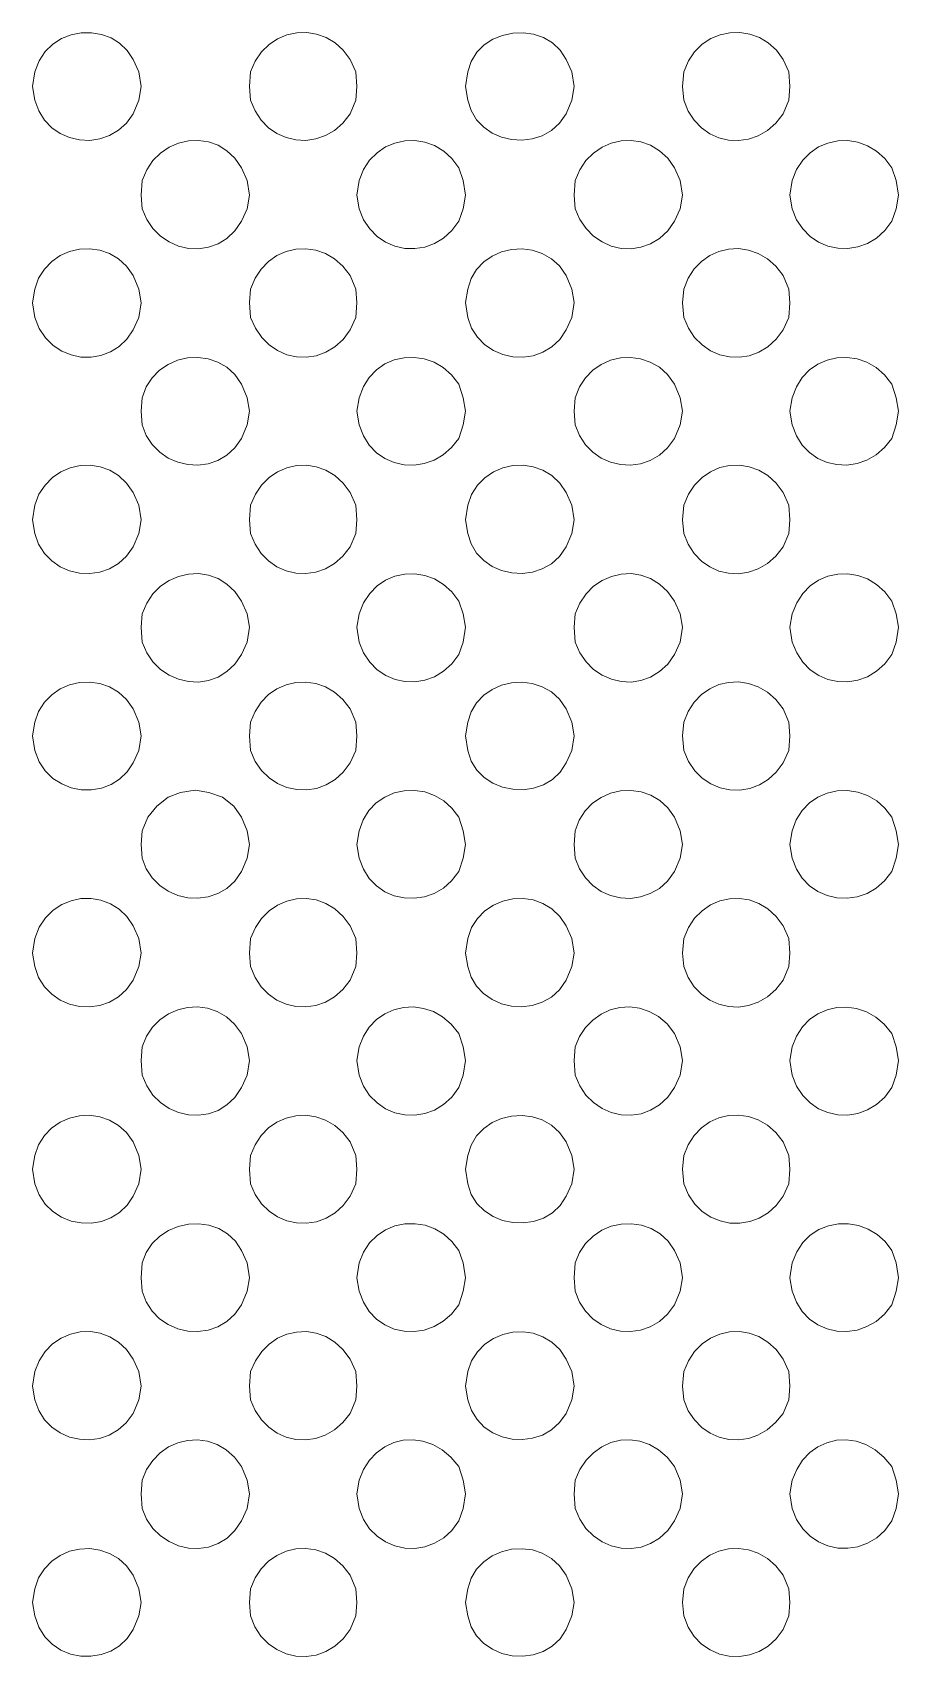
# Model space of a CAD drawing. Extents: x 0 to 242, y -13 to 199.
# Drawn here: x 143.84 to 164.03, y 101.53 to 139.38 of the extents above; entities that cross this region are included whole.
import ezdxf

# ---------------------------------------------------------------- set-up
doc = ezdxf.new("R2010")
doc.units = 0
doc.layers.add('GEOMETRY', color=7, linetype='Continuous')

msp = doc.modelspace()

# ---------------------------------------------------------------- linework, layer by layer
at = {"layer": 'GEOMETRY', "lineweight": 13}
for points in [[(146.373, 138.118), (146.32, 138.46), (146.187, 138.75), (146.048, 138.96), (145.874, 139.128), (145.673, 139.253), (145.451, 139.335), (145.218, 139.375), (144.98, 139.373), (144.746, 139.327), (144.522, 139.239), (144.318, 139.109), (144.14, 138.935), (143.996, 138.719), (143.894, 138.46), (143.842, 138.118), (143.894, 137.803), (143.987, 137.55), (144.122, 137.335), (144.292, 137.16), (144.49, 137.024), (144.708, 136.929), (144.939, 136.876), (145.176, 136.865), (145.411, 136.898), (145.637, 136.976), (145.846, 137.1), (146.032, 137.27), (146.187, 137.487), (146.32, 137.803), (146.373, 138.118)], [(151.408, 138.118), (151.382, 138.461), (151.25, 138.752), (151.088, 138.969), (150.899, 139.139), (150.69, 139.264), (150.467, 139.344), (150.235, 139.38), (150.002, 139.372), (149.774, 139.322), (149.558, 139.231), (149.358, 139.098), (149.183, 138.925), (149.038, 138.713), (148.929, 138.461), (148.904, 138.118), (148.929, 137.803), (149.033, 137.551), (149.174, 137.336), (149.345, 137.16), (149.541, 137.024), (149.756, 136.929), (149.983, 136.875), (150.215, 136.865), (150.447, 136.898), (150.673, 136.976), (150.887, 137.099), (151.081, 137.27), (151.25, 137.487), (151.382, 137.803), (151.408, 138.118)], [(156.469, 138.118), (156.416, 138.461), (156.284, 138.752), (156.143, 138.97), (155.964, 139.139), (155.756, 139.263), (155.527, 139.341), (155.286, 139.374), (155.042, 139.365), (154.803, 139.313), (154.578, 139.221), (154.376, 139.088), (154.205, 138.917), (154.073, 138.707), (153.99, 138.461), (153.939, 138.118), (153.99, 137.803), (154.07, 137.558), (154.197, 137.347), (154.363, 137.172), (154.56, 137.036), (154.78, 136.938), (155.014, 136.882), (155.256, 136.868), (155.496, 136.898), (155.727, 136.973), (155.941, 137.096), (156.129, 137.266), (156.284, 137.487), (156.416, 137.803), (156.469, 138.118)], [(161.504, 138.118), (161.479, 138.461), (161.346, 138.752), (161.186, 138.966), (160.998, 139.135), (160.79, 139.26), (160.567, 139.341), (160.336, 139.379), (160.103, 139.375), (159.875, 139.327), (159.658, 139.237), (159.458, 139.105), (159.281, 138.932), (159.135, 138.717), (159.025, 138.461), (158.999, 138.118), (159.025, 137.803), (159.129, 137.549), (159.27, 137.334), (159.44, 137.157), (159.635, 137.021), (159.848, 136.925), (160.073, 136.872), (160.305, 136.862), (160.536, 136.895), (160.762, 136.974), (160.976, 137.098), (161.173, 137.269), (161.346, 137.487), (161.479, 137.803), (161.504, 138.118)], [(148.903, 135.588), (148.85, 135.931), (148.718, 136.222), (148.562, 136.447), (148.377, 136.623), (148.168, 136.75), (147.944, 136.83), (147.711, 136.864), (147.476, 136.854), (147.245, 136.8), (147.026, 136.705), (146.825, 136.569), (146.649, 136.394), (146.505, 136.181), (146.399, 135.931), (146.373, 135.588), (146.399, 135.272), (146.505, 135.022), (146.65, 134.809), (146.826, 134.634), (147.027, 134.498), (147.246, 134.403), (147.477, 134.349), (147.712, 134.339), (147.944, 134.373), (148.168, 134.454), (148.376, 134.581), (148.562, 134.757), (148.718, 134.982), (148.85, 135.272), (148.903, 135.588)], [(153.939, 135.588), (153.885, 135.931), (153.781, 136.222), (153.62, 136.442), (153.43, 136.615), (153.219, 136.742), (152.992, 136.824), (152.758, 136.861), (152.523, 136.854), (152.293, 136.803), (152.075, 136.711), (151.876, 136.576), (151.702, 136.401), (151.562, 136.186), (151.46, 135.931), (151.408, 135.588), (151.46, 135.272), (151.563, 135.017), (151.704, 134.801), (151.878, 134.626), (152.076, 134.491), (152.294, 134.399), (152.523, 134.349), (152.758, 134.342), (152.992, 134.379), (153.217, 134.461), (153.429, 134.588), (153.619, 134.762), (153.781, 134.982), (153.885, 135.272), (153.939, 135.588)], [(158.999, 135.588), (158.947, 135.931), (158.815, 136.222), (158.652, 136.447), (158.463, 136.623), (158.253, 136.75), (158.03, 136.83), (157.798, 136.864), (157.565, 136.854), (157.338, 136.801), (157.121, 136.705), (156.922, 136.57), (156.747, 136.394), (156.603, 136.181), (156.495, 135.931), (156.47, 135.588), (156.495, 135.272), (156.603, 135.022), (156.748, 134.809), (156.923, 134.634), (157.122, 134.498), (157.338, 134.403), (157.566, 134.349), (157.798, 134.339), (158.03, 134.374), (158.253, 134.454), (158.463, 134.581), (158.652, 134.757), (158.815, 134.982), (158.947, 135.272), (158.999, 135.588)], [(164.035, 135.588), (163.981, 135.931), (163.877, 136.222), (163.715, 136.441), (163.524, 136.614), (163.313, 136.741), (163.087, 136.822), (162.853, 136.86), (162.618, 136.853), (162.389, 136.804), (162.171, 136.711), (161.973, 136.577), (161.8, 136.402), (161.659, 136.187), (161.557, 135.931), (161.504, 135.588), (161.557, 135.272), (161.659, 135.017), (161.8, 134.801), (161.973, 134.626), (162.172, 134.492), (162.389, 134.4), (162.619, 134.35), (162.853, 134.344), (163.087, 134.381), (163.313, 134.463), (163.524, 134.59), (163.714, 134.763), (163.877, 134.982), (163.981, 135.272), (164.035, 135.588)], [(146.373, 133.083), (146.32, 133.399), (146.187, 133.716), (146.032, 133.934), (145.846, 134.104), (145.636, 134.228), (145.41, 134.305), (145.175, 134.339), (144.938, 134.328), (144.707, 134.275), (144.489, 134.179), (144.291, 134.043), (144.121, 133.867), (143.986, 133.652), (143.894, 133.399), (143.842, 133.083), (143.894, 132.74), (144, 132.481), (144.145, 132.263), (144.321, 132.088), (144.523, 131.954), (144.743, 131.864), (144.973, 131.816), (145.208, 131.812), (145.438, 131.851), (145.659, 131.934), (145.862, 132.062), (146.04, 132.234), (146.187, 132.451), (146.32, 132.74), (146.373, 133.083)], [(151.408, 133.084), (151.382, 133.4), (151.25, 133.717), (151.081, 133.935), (150.887, 134.104), (150.674, 134.228), (150.448, 134.305), (150.215, 134.338), (149.983, 134.328), (149.756, 134.274), (149.541, 134.179), (149.345, 134.043), (149.173, 133.867), (149.033, 133.653), (148.929, 133.4), (148.904, 133.084), (148.929, 132.74), (149.04, 132.489), (149.186, 132.275), (149.36, 132.1), (149.558, 131.965), (149.772, 131.871), (149.998, 131.819), (150.229, 131.81), (150.458, 131.846), (150.681, 131.926), (150.892, 132.053), (151.083, 132.228), (151.25, 132.451), (151.382, 132.74), (151.408, 133.084)], [(156.469, 133.084), (156.416, 133.4), (156.284, 133.717), (156.129, 133.938), (155.941, 134.108), (155.727, 134.231), (155.496, 134.306), (155.256, 134.336), (155.014, 134.322), (154.779, 134.265), (154.559, 134.168), (154.362, 134.031), (154.197, 133.857), (154.07, 133.646), (153.99, 133.4), (153.939, 133.084), (153.99, 132.74), (154.082, 132.49), (154.217, 132.278), (154.388, 132.104), (154.588, 131.969), (154.809, 131.875), (155.043, 131.822), (155.282, 131.813), (155.518, 131.848), (155.745, 131.928), (155.953, 132.054), (156.135, 132.228), (156.284, 132.451), (156.416, 132.74), (156.469, 133.084)], [(161.504, 133.083), (161.479, 133.4), (161.346, 133.717), (161.173, 133.935), (160.977, 134.106), (160.763, 134.23), (160.537, 134.308), (160.305, 134.342), (160.073, 134.331), (159.848, 134.278), (159.634, 134.183), (159.439, 134.046), (159.269, 133.87), (159.129, 133.654), (159.025, 133.4), (158.999, 133.083), (159.025, 132.74), (159.134, 132.487), (159.279, 132.273), (159.453, 132.097), (159.651, 131.962), (159.866, 131.869), (160.093, 131.818), (160.324, 131.81), (160.555, 131.846), (160.778, 131.927), (160.989, 132.054), (161.18, 132.229), (161.346, 132.451), (161.479, 132.74), (161.504, 133.083)], [(148.903, 130.553), (148.85, 130.869), (148.718, 131.187), (148.561, 131.406), (148.374, 131.577), (148.162, 131.7), (147.935, 131.777), (147.698, 131.808), (147.46, 131.796), (147.227, 131.741), (147.007, 131.645), (146.807, 131.508), (146.634, 131.332), (146.496, 131.119), (146.399, 130.869), (146.373, 130.553), (146.399, 130.237), (146.496, 129.987), (146.635, 129.774), (146.808, 129.599), (147.008, 129.462), (147.228, 129.366), (147.461, 129.311), (147.699, 129.299), (147.935, 129.33), (148.162, 129.407), (148.373, 129.531), (148.561, 129.701), (148.718, 129.921), (148.85, 130.237), (148.903, 130.553)], [(153.939, 130.553), (153.885, 130.869), (153.781, 131.187), (153.615, 131.402), (153.421, 131.571), (153.207, 131.694), (152.978, 131.773), (152.743, 131.808), (152.507, 131.8), (152.277, 131.748), (152.06, 131.655), (151.864, 131.519), (151.693, 131.343), (151.557, 131.126), (151.46, 130.869), (151.408, 130.553), (151.46, 130.237), (151.557, 129.98), (151.694, 129.763), (151.864, 129.587), (152.06, 129.452), (152.277, 129.358), (152.506, 129.307), (152.742, 129.298), (152.977, 129.334), (153.206, 129.413), (153.42, 129.537), (153.614, 129.706), (153.781, 129.921), (153.885, 130.237), (153.939, 130.553)], [(158.999, 130.553), (158.947, 130.869), (158.815, 131.187), (158.651, 131.406), (158.459, 131.577), (158.247, 131.7), (158.02, 131.777), (157.785, 131.809), (157.55, 131.797), (157.321, 131.742), (157.104, 131.646), (156.906, 131.509), (156.734, 131.334), (156.595, 131.12), (156.495, 130.869), (156.47, 130.553), (156.495, 130.237), (156.596, 129.987), (156.735, 129.773), (156.907, 129.597), (157.105, 129.461), (157.321, 129.364), (157.55, 129.31), (157.785, 129.298), (158.019, 129.33), (158.245, 129.407), (158.458, 129.531), (158.65, 129.701), (158.815, 129.921), (158.947, 130.237), (158.999, 130.553)], [(164.035, 130.553), (163.981, 130.869), (163.877, 131.187), (163.708, 131.402), (163.512, 131.571), (163.297, 131.694), (163.068, 131.773), (162.832, 131.807), (162.596, 131.798), (162.367, 131.746), (162.152, 131.652), (161.956, 131.517), (161.787, 131.341), (161.652, 131.125), (161.557, 130.869), (161.504, 130.553), (161.557, 130.237), (161.653, 129.981), (161.788, 129.765), (161.957, 129.59), (162.153, 129.454), (162.369, 129.361), (162.598, 129.309), (162.833, 129.3), (163.069, 129.335), (163.297, 129.414), (163.513, 129.537), (163.708, 129.706), (163.877, 129.921), (163.981, 130.237), (164.035, 130.553)], [(146.373, 128.023), (146.32, 128.365), (146.187, 128.656), (146.033, 128.879), (145.85, 129.053), (145.643, 129.18), (145.42, 129.261), (145.188, 129.296), (144.953, 129.288), (144.724, 129.236), (144.506, 129.141), (144.307, 129.006), (144.134, 128.831), (143.994, 128.617), (143.894, 128.365), (143.842, 128.023), (143.894, 127.706), (143.986, 127.453), (144.121, 127.239), (144.291, 127.063), (144.489, 126.928), (144.707, 126.833), (144.939, 126.78), (145.176, 126.769), (145.411, 126.803), (145.637, 126.88), (145.847, 127.003), (146.033, 127.173), (146.187, 127.39), (146.32, 127.706), (146.373, 128.023)], [(151.408, 128.023), (151.382, 128.366), (151.25, 128.656), (151.083, 128.879), (150.891, 129.054), (150.681, 129.181), (150.458, 129.261), (150.228, 129.297), (149.997, 129.288), (149.772, 129.236), (149.557, 129.141), (149.36, 129.006), (149.185, 128.831), (149.04, 128.617), (148.929, 128.366), (148.904, 128.023), (148.929, 127.706), (149.032, 127.453), (149.173, 127.239), (149.344, 127.063), (149.54, 126.927), (149.755, 126.832), (149.982, 126.779), (150.215, 126.769), (150.448, 126.802), (150.674, 126.88), (150.887, 127.003), (151.081, 127.173), (151.25, 127.39), (151.382, 127.706), (151.408, 128.023)], [(156.469, 128.023), (156.416, 128.366), (156.284, 128.656), (156.135, 128.879), (155.952, 129.053), (155.744, 129.179), (155.518, 129.259), (155.281, 129.294), (155.043, 129.285), (154.809, 129.232), (154.588, 129.138), (154.388, 129.003), (154.217, 128.829), (154.082, 128.616), (153.99, 128.366), (153.939, 128.023), (153.99, 127.706), (154.07, 127.46), (154.196, 127.249), (154.362, 127.075), (154.559, 126.938), (154.78, 126.841), (155.015, 126.785), (155.257, 126.772), (155.497, 126.802), (155.729, 126.877), (155.942, 126.999), (156.13, 127.17), (156.284, 127.39), (156.416, 127.706), (156.469, 128.023)], [(161.504, 128.023), (161.479, 128.366), (161.346, 128.656), (161.18, 128.878), (160.989, 129.053), (160.778, 129.18), (160.555, 129.261), (160.324, 129.297), (160.092, 129.289), (159.866, 129.238), (159.651, 129.144), (159.453, 129.009), (159.279, 128.834), (159.134, 128.619), (159.025, 128.366), (158.999, 128.023), (159.025, 127.706), (159.128, 127.452), (159.268, 127.236), (159.439, 127.06), (159.634, 126.924), (159.848, 126.829), (160.073, 126.776), (160.305, 126.766), (160.537, 126.8), (160.764, 126.878), (160.978, 127.002), (161.174, 127.172), (161.346, 127.39), (161.479, 127.706), (161.504, 128.023)], [(148.903, 125.518), (148.85, 125.834), (148.718, 126.124), (148.562, 126.35), (148.376, 126.526), (148.168, 126.653), (147.945, 126.734), (147.712, 126.768), (147.478, 126.758), (147.247, 126.705), (147.028, 126.609), (146.827, 126.473), (146.651, 126.298), (146.506, 126.084), (146.399, 125.834), (146.373, 125.518), (146.399, 125.175), (146.506, 124.925), (146.651, 124.712), (146.828, 124.536), (147.029, 124.401), (147.248, 124.306), (147.479, 124.253), (147.714, 124.243), (147.946, 124.277), (148.17, 124.357), (148.377, 124.485), (148.562, 124.661), (148.718, 124.886), (148.85, 125.175), (148.903, 125.518)], [(153.939, 125.518), (153.885, 125.834), (153.781, 126.124), (153.619, 126.345), (153.429, 126.519), (153.217, 126.646), (152.992, 126.728), (152.758, 126.766), (152.523, 126.759), (152.294, 126.709), (152.076, 126.616), (151.878, 126.481), (151.704, 126.306), (151.563, 126.089), (151.46, 125.834), (151.408, 125.518), (151.46, 125.175), (151.563, 124.919), (151.705, 124.704), (151.879, 124.528), (152.077, 124.394), (152.295, 124.301), (152.524, 124.251), (152.758, 124.245), (152.992, 124.282), (153.217, 124.364), (153.428, 124.492), (153.619, 124.665), (153.781, 124.886), (153.885, 125.175), (153.939, 125.518)], [(158.999, 125.518), (158.947, 125.834), (158.815, 126.124), (158.651, 126.349), (158.462, 126.525), (158.252, 126.653), (158.029, 126.733), (157.798, 126.768), (157.566, 126.758), (157.339, 126.704), (157.122, 126.609), (156.924, 126.473), (156.749, 126.298), (156.604, 126.084), (156.495, 125.834), (156.47, 125.518), (156.495, 125.175), (156.604, 124.925), (156.749, 124.712), (156.924, 124.536), (157.123, 124.401), (157.339, 124.306), (157.567, 124.253), (157.799, 124.243), (158.03, 124.277), (158.254, 124.357), (158.463, 124.485), (158.652, 124.661), (158.815, 124.886), (158.947, 125.175), (158.999, 125.518)], [(164.035, 125.518), (163.981, 125.834), (163.877, 126.124), (163.714, 126.344), (163.523, 126.517), (163.312, 126.644), (163.086, 126.726), (162.853, 126.764), (162.619, 126.758), (162.389, 126.708), (162.172, 126.616), (161.974, 126.482), (161.801, 126.306), (161.66, 126.09), (161.557, 125.834), (161.504, 125.518), (161.557, 125.175), (161.66, 124.919), (161.802, 124.703), (161.975, 124.527), (162.174, 124.393), (162.39, 124.301), (162.619, 124.252), (162.853, 124.246), (163.086, 124.284), (163.311, 124.366), (163.523, 124.493), (163.713, 124.666), (163.877, 124.886), (163.981, 125.175), (164.035, 125.518)], [(146.373, 122.988), (146.32, 123.304), (146.187, 123.621), (146.032, 123.838), (145.846, 124.007), (145.637, 124.131), (145.41, 124.208), (145.175, 124.241), (144.937, 124.23), (144.706, 124.177), (144.488, 124.082), (144.29, 123.946), (144.12, 123.77), (143.985, 123.556), (143.894, 123.304), (143.842, 122.988), (143.894, 122.645), (143.996, 122.386), (144.14, 122.17), (144.319, 121.997), (144.523, 121.867), (144.747, 121.779), (144.981, 121.734), (145.219, 121.731), (145.452, 121.771), (145.673, 121.853), (145.874, 121.978), (146.048, 122.146), (146.187, 122.356), (146.32, 122.645), (146.373, 122.988)], [(151.408, 122.988), (151.382, 123.305), (151.25, 123.621), (151.081, 123.838), (150.887, 124.008), (150.674, 124.131), (150.448, 124.209), (150.215, 124.242), (149.983, 124.232), (149.756, 124.178), (149.541, 124.083), (149.345, 123.948), (149.173, 123.772), (149.032, 123.557), (148.929, 123.305), (148.904, 122.988), (148.929, 122.646), (149.038, 122.394), (149.183, 122.182), (149.359, 122.009), (149.558, 121.876), (149.775, 121.785), (150.002, 121.735), (150.235, 121.727), (150.466, 121.763), (150.69, 121.843), (150.899, 121.968), (151.088, 122.139), (151.25, 122.356), (151.382, 122.646), (151.408, 122.988)], [(156.469, 122.988), (156.416, 123.305), (156.284, 123.621), (156.129, 123.841), (155.941, 124.012), (155.727, 124.134), (155.496, 124.21), (155.256, 124.24), (155.014, 124.226), (154.779, 124.169), (154.56, 124.072), (154.363, 123.935), (154.197, 123.761), (154.07, 123.55), (153.99, 123.305), (153.939, 122.988), (153.99, 122.646), (154.074, 122.4), (154.206, 122.19), (154.377, 122.019), (154.579, 121.886), (154.804, 121.794), (155.043, 121.742), (155.286, 121.733), (155.527, 121.767), (155.756, 121.845), (155.964, 121.968), (156.143, 122.138), (156.284, 122.356), (156.416, 122.646), (156.469, 122.988)], [(161.504, 122.988), (161.479, 123.305), (161.346, 123.621), (161.173, 123.839), (160.977, 124.01), (160.762, 124.134), (160.536, 124.212), (160.305, 124.246), (160.073, 124.235), (159.848, 124.182), (159.635, 124.087), (159.44, 123.951), (159.269, 123.774), (159.129, 123.559), (159.025, 123.305), (158.999, 122.988), (159.025, 122.646), (159.135, 122.39), (159.282, 122.175), (159.459, 122.001), (159.659, 121.869), (159.876, 121.779), (160.104, 121.731), (160.336, 121.726), (160.567, 121.764), (160.79, 121.846), (160.998, 121.972), (161.185, 122.141), (161.346, 122.356), (161.479, 122.646), (161.504, 122.988)], [(148.903, 120.457), (148.85, 120.773), (148.718, 121.09), (148.535, 121.353), (148.271, 121.563), (147.955, 121.669), (147.637, 121.722), (147.296, 121.669), (147.005, 121.563), (146.741, 121.353), (146.531, 121.09), (146.399, 120.773), (146.373, 120.457), (146.399, 120.14), (146.496, 119.89), (146.635, 119.677), (146.808, 119.502), (147.008, 119.365), (147.229, 119.269), (147.462, 119.214), (147.7, 119.202), (147.937, 119.234), (148.164, 119.311), (148.375, 119.434), (148.562, 119.605), (148.718, 119.824), (148.85, 120.14), (148.903, 120.457)], [(153.939, 120.457), (153.885, 120.773), (153.781, 121.09), (153.622, 121.306), (153.431, 121.476), (153.218, 121.601), (152.988, 121.681), (152.75, 121.716), (152.51, 121.708), (152.277, 121.657), (152.057, 121.563), (151.858, 121.427), (151.687, 121.25), (151.552, 121.032), (151.46, 120.773), (151.408, 120.457), (151.46, 120.14), (151.557, 119.884), (151.694, 119.667), (151.864, 119.491), (152.061, 119.355), (152.278, 119.262), (152.507, 119.211), (152.743, 119.203), (152.979, 119.238), (153.207, 119.317), (153.422, 119.441), (153.615, 119.61), (153.781, 119.824), (153.885, 120.14), (153.939, 120.457)], [(158.999, 120.457), (158.947, 120.773), (158.815, 121.09), (158.658, 121.31), (158.471, 121.482), (158.259, 121.606), (158.031, 121.683), (157.793, 121.716), (157.554, 121.704), (157.32, 121.649), (157.1, 121.553), (156.899, 121.416), (156.727, 121.24), (156.589, 121.025), (156.495, 120.773), (156.47, 120.457), (156.495, 120.14), (156.596, 119.89), (156.735, 119.676), (156.907, 119.5), (157.105, 119.364), (157.321, 119.268), (157.55, 119.213), (157.785, 119.201), (158.019, 119.234), (158.246, 119.311), (158.458, 119.434), (158.65, 119.605), (158.815, 119.824), (158.947, 120.14), (158.999, 120.457)], [(164.035, 120.457), (163.981, 120.773), (163.877, 121.09), (163.717, 121.305), (163.527, 121.474), (163.314, 121.598), (163.084, 121.678), (162.846, 121.714), (162.607, 121.707), (162.374, 121.656), (162.154, 121.563), (161.955, 121.428), (161.784, 121.251), (161.649, 121.032), (161.557, 120.773), (161.504, 120.457), (161.557, 120.14), (161.653, 119.885), (161.789, 119.669), (161.958, 119.493), (162.154, 119.358), (162.37, 119.264), (162.6, 119.213), (162.836, 119.205), (163.071, 119.239), (163.3, 119.318), (163.515, 119.441), (163.709, 119.61), (163.877, 119.824), (163.981, 120.14), (164.035, 120.457)], [(146.373, 117.926), (146.32, 118.269), (146.187, 118.559), (146.04, 118.776), (145.862, 118.948), (145.659, 119.076), (145.438, 119.159), (145.207, 119.198), (144.973, 119.194), (144.742, 119.146), (144.523, 119.056), (144.321, 118.922), (144.144, 118.746), (143.999, 118.529), (143.894, 118.269), (143.842, 117.926), (143.894, 117.61), (143.986, 117.357), (144.121, 117.143), (144.29, 116.967), (144.488, 116.831), (144.706, 116.736), (144.937, 116.682), (145.174, 116.672), (145.409, 116.704), (145.635, 116.782), (145.845, 116.905), (146.031, 117.075), (146.187, 117.292), (146.32, 117.61), (146.373, 117.926)], [(151.408, 117.927), (151.382, 118.269), (151.25, 118.559), (151.083, 118.782), (150.892, 118.957), (150.682, 119.084), (150.458, 119.165), (150.228, 119.2), (149.998, 119.191), (149.772, 119.139), (149.557, 119.045), (149.359, 118.91), (149.185, 118.735), (149.039, 118.521), (148.929, 118.269), (148.904, 117.927), (148.929, 117.611), (149.031, 117.358), (149.171, 117.143), (149.343, 116.967), (149.539, 116.831), (149.754, 116.736), (149.981, 116.683), (150.215, 116.672), (150.448, 116.705), (150.674, 116.783), (150.887, 116.906), (151.081, 117.076), (151.25, 117.293), (151.382, 117.611), (151.408, 117.927)], [(156.469, 117.927), (156.416, 118.269), (156.284, 118.559), (156.135, 118.782), (155.953, 118.956), (155.744, 119.083), (155.518, 119.163), (155.282, 119.198), (155.043, 119.188), (154.809, 119.136), (154.588, 119.042), (154.388, 118.907), (154.217, 118.732), (154.081, 118.519), (153.99, 118.269), (153.939, 117.927), (153.99, 117.611), (154.069, 117.365), (154.195, 117.154), (154.361, 116.98), (154.558, 116.843), (154.777, 116.745), (155.012, 116.688), (155.254, 116.674), (155.495, 116.704), (155.726, 116.779), (155.94, 116.901), (156.129, 117.072), (156.284, 117.293), (156.416, 117.611), (156.469, 117.927)], [(161.504, 117.927), (161.479, 118.269), (161.346, 118.559), (161.18, 118.782), (160.989, 118.956), (160.779, 119.084), (160.555, 119.165), (160.324, 119.201), (160.092, 119.193), (159.866, 119.141), (159.651, 119.048), (159.453, 118.913), (159.278, 118.737), (159.134, 118.522), (159.025, 118.269), (158.999, 117.927), (159.025, 117.611), (159.128, 117.357), (159.268, 117.141), (159.438, 116.965), (159.633, 116.828), (159.846, 116.733), (160.071, 116.679), (160.303, 116.668), (160.535, 116.702), (160.761, 116.78), (160.976, 116.903), (161.173, 117.074), (161.346, 117.292), (161.479, 117.611), (161.504, 117.927)], [(148.903, 115.422), (148.85, 115.738), (148.718, 116.055), (148.554, 116.273), (148.363, 116.442), (148.151, 116.564), (147.925, 116.64), (147.692, 116.671), (147.458, 116.658), (147.229, 116.603), (147.012, 116.508), (146.815, 116.372), (146.642, 116.198), (146.501, 115.986), (146.399, 115.738), (146.373, 115.422), (146.399, 115.08), (146.505, 114.83), (146.65, 114.617), (146.826, 114.441), (147.027, 114.305), (147.247, 114.21), (147.478, 114.156), (147.713, 114.146), (147.946, 114.18), (148.169, 114.261), (148.377, 114.388), (148.562, 114.564), (148.718, 114.79), (148.85, 115.08), (148.903, 115.422)], [(153.939, 115.422), (153.885, 115.738), (153.781, 116.055), (153.605, 116.27), (153.405, 116.439), (153.189, 116.561), (152.96, 116.638), (152.727, 116.671), (152.495, 116.66), (152.27, 116.607), (152.057, 116.512), (151.864, 116.377), (151.696, 116.203), (151.56, 115.989), (151.46, 115.738), (151.408, 115.422), (151.46, 115.08), (151.562, 114.825), (151.703, 114.609), (151.877, 114.433), (152.076, 114.299), (152.293, 114.206), (152.523, 114.156), (152.758, 114.149), (152.992, 114.186), (153.218, 114.268), (153.429, 114.396), (153.619, 114.569), (153.781, 114.79), (153.885, 115.08), (153.939, 115.422)], [(158.999, 115.422), (158.947, 115.738), (158.815, 116.055), (158.638, 116.276), (158.439, 116.446), (158.224, 116.568), (157.997, 116.643), (157.766, 116.672), (157.535, 116.657), (157.311, 116.6), (157.1, 116.502), (156.906, 116.366), (156.737, 116.192), (156.598, 115.982), (156.495, 115.738), (156.47, 115.422), (156.495, 115.08), (156.603, 114.83), (156.747, 114.617), (156.922, 114.441), (157.121, 114.306), (157.338, 114.21), (157.566, 114.157), (157.799, 114.147), (158.031, 114.181), (158.254, 114.262), (158.464, 114.389), (158.653, 114.565), (158.815, 114.79), (158.947, 115.08), (158.999, 115.422)], [(164.035, 115.422), (163.981, 115.738), (163.877, 116.055), (163.701, 116.269), (163.503, 116.436), (163.286, 116.558), (163.058, 116.635), (162.825, 116.668), (162.593, 116.659), (162.368, 116.607), (162.155, 116.513), (161.962, 116.379), (161.794, 116.204), (161.656, 115.99), (161.557, 115.738), (161.504, 115.422), (161.557, 115.08), (161.659, 114.824), (161.8, 114.608), (161.974, 114.433), (162.172, 114.299), (162.389, 114.207), (162.619, 114.157), (162.853, 114.151), (163.087, 114.188), (163.313, 114.27), (163.524, 114.397), (163.714, 114.571), (163.877, 114.79), (163.981, 115.08), (164.035, 115.422)], [(146.373, 112.891), (146.32, 113.206), (146.187, 113.524), (146.032, 113.741), (145.847, 113.911), (145.637, 114.034), (145.41, 114.112), (145.175, 114.145), (144.937, 114.134), (144.706, 114.081), (144.487, 113.985), (144.289, 113.849), (144.12, 113.674), (143.985, 113.459), (143.894, 113.206), (143.842, 112.891), (143.894, 112.548), (143.996, 112.29), (144.14, 112.074), (144.318, 111.901), (144.522, 111.77), (144.745, 111.682), (144.979, 111.637), (145.216, 111.634), (145.449, 111.673), (145.67, 111.755), (145.872, 111.88), (146.047, 112.048), (146.187, 112.258), (146.32, 112.548), (146.373, 112.891)], [(151.408, 112.892), (151.382, 113.206), (151.25, 113.524), (151.082, 113.741), (150.888, 113.911), (150.675, 114.035), (150.448, 114.112), (150.215, 114.145), (149.982, 114.135), (149.755, 114.081), (149.54, 113.986), (149.343, 113.85), (149.172, 113.674), (149.032, 113.459), (148.929, 113.206), (148.904, 112.892), (148.929, 112.548), (149.038, 112.297), (149.184, 112.085), (149.359, 111.913), (149.558, 111.78), (149.774, 111.688), (150.001, 111.638), (150.233, 111.631), (150.464, 111.666), (150.688, 111.746), (150.897, 111.871), (151.087, 112.041), (151.25, 112.258), (151.382, 112.548), (151.408, 112.892)], [(156.469, 112.892), (156.416, 113.206), (156.284, 113.524), (156.13, 113.744), (155.942, 113.915), (155.729, 114.038), (155.497, 114.113), (155.256, 114.143), (155.014, 114.129), (154.779, 114.073), (154.559, 113.975), (154.362, 113.839), (154.196, 113.664), (154.069, 113.452), (153.99, 113.206), (153.939, 112.892), (153.99, 112.548), (154.074, 112.302), (154.206, 112.093), (154.378, 111.922), (154.58, 111.79), (154.804, 111.697), (155.043, 111.646), (155.286, 111.636), (155.526, 111.67), (155.755, 111.748), (155.963, 111.871), (156.142, 112.041), (156.284, 112.258), (156.416, 112.548), (156.469, 112.892)], [(161.504, 112.892), (161.479, 113.206), (161.346, 113.524), (161.174, 113.742), (160.978, 113.912), (160.764, 114.036), (160.537, 114.115), (160.305, 114.148), (160.073, 114.138), (159.848, 114.085), (159.634, 113.99), (159.439, 113.853), (159.268, 113.677), (159.128, 113.46), (159.025, 113.206), (158.999, 112.892), (159.025, 112.548), (159.136, 112.293), (159.282, 112.078), (159.459, 111.905), (159.658, 111.773), (159.875, 111.683), (160.103, 111.635), (160.335, 111.63), (160.565, 111.668), (160.788, 111.749), (160.996, 111.874), (161.184, 112.044), (161.346, 112.258), (161.479, 112.548), (161.504, 112.892)], [(148.903, 110.36), (148.85, 110.706), (148.718, 110.993), (148.573, 111.212), (148.392, 111.384), (148.184, 111.507), (147.957, 111.585), (147.718, 111.617), (147.476, 111.607), (147.238, 111.554), (147.013, 111.46), (146.809, 111.327), (146.633, 111.156), (146.494, 110.949), (146.399, 110.706), (146.373, 110.36), (146.399, 110.045), (146.496, 109.795), (146.634, 109.582), (146.807, 109.406), (147.007, 109.27), (147.228, 109.173), (147.461, 109.118), (147.699, 109.106), (147.936, 109.138), (148.163, 109.214), (148.374, 109.338), (148.562, 109.508), (148.718, 109.728), (148.85, 110.045), (148.903, 110.36)], [(153.939, 110.36), (153.885, 110.706), (153.781, 110.993), (153.622, 111.207), (153.433, 111.377), (153.222, 111.502), (152.996, 111.583), (152.762, 111.62), (152.525, 111.614), (152.294, 111.566), (152.076, 111.476), (151.876, 111.345), (151.702, 111.172), (151.561, 110.959), (151.46, 110.706), (151.408, 110.36), (151.46, 110.045), (151.557, 109.788), (151.694, 109.571), (151.864, 109.394), (152.061, 109.259), (152.277, 109.165), (152.507, 109.114), (152.743, 109.106), (152.978, 109.141), (153.207, 109.22), (153.421, 109.344), (153.615, 109.513), (153.781, 109.728), (153.885, 110.045), (153.939, 110.36)], [(158.999, 110.36), (158.947, 110.706), (158.815, 110.993), (158.66, 111.212), (158.474, 111.383), (158.265, 111.507), (158.039, 111.586), (157.805, 111.619), (157.568, 111.61), (157.336, 111.558), (157.115, 111.465), (156.914, 111.332), (156.739, 111.16), (156.597, 110.951), (156.495, 110.706), (156.47, 110.36), (156.495, 110.045), (156.595, 109.794), (156.734, 109.58), (156.906, 109.404), (157.104, 109.268), (157.321, 109.172), (157.55, 109.117), (157.786, 109.106), (158.02, 109.138), (158.247, 109.215), (158.459, 109.338), (158.651, 109.508), (158.815, 109.728), (158.947, 110.045), (158.999, 110.36)], [(164.035, 110.36), (163.981, 110.706), (163.877, 110.993), (163.722, 111.203), (163.536, 111.37), (163.328, 111.495), (163.103, 111.578), (162.868, 111.617), (162.632, 111.614), (162.4, 111.569), (162.18, 111.481), (161.978, 111.35), (161.803, 111.178), (161.66, 110.963), (161.557, 110.706), (161.504, 110.36), (161.557, 110.045), (161.653, 109.789), (161.788, 109.573), (161.957, 109.396), (162.153, 109.261), (162.369, 109.167), (162.598, 109.115), (162.833, 109.107), (163.069, 109.141), (163.297, 109.22), (163.513, 109.343), (163.708, 109.512), (163.877, 109.728), (163.981, 110.045), (164.035, 110.36)], [(146.373, 107.83), (146.32, 108.173), (146.187, 108.461), (146.034, 108.684), (145.851, 108.859), (145.645, 108.986), (145.422, 109.068), (145.191, 109.104), (144.957, 109.096), (144.727, 109.045), (144.51, 108.951), (144.31, 108.816), (144.137, 108.641), (143.995, 108.426), (143.894, 108.173), (143.842, 107.83), (143.894, 107.513), (143.988, 107.264), (144.124, 107.051), (144.294, 106.877), (144.491, 106.742), (144.707, 106.648), (144.937, 106.595), (145.172, 106.584), (145.406, 106.616), (145.631, 106.693), (145.841, 106.814), (146.029, 106.982), (146.187, 107.197), (146.32, 107.513), (146.373, 107.83)], [(151.408, 107.83), (151.382, 108.173), (151.25, 108.463), (151.082, 108.686), (150.891, 108.861), (150.68, 108.988), (150.457, 109.069), (150.228, 109.104), (149.997, 109.095), (149.772, 109.043), (149.558, 108.949), (149.36, 108.814), (149.186, 108.639), (149.04, 108.425), (148.929, 108.173), (148.904, 107.83), (148.929, 107.513), (149.036, 107.263), (149.179, 107.05), (149.35, 106.876), (149.545, 106.741), (149.758, 106.647), (149.982, 106.594), (150.212, 106.584), (150.443, 106.617), (150.668, 106.693), (150.881, 106.815), (151.077, 106.983), (151.25, 107.197), (151.382, 107.513), (151.408, 107.83)], [(156.469, 107.83), (156.416, 108.173), (156.284, 108.463), (156.135, 108.686), (155.952, 108.86), (155.743, 108.986), (155.517, 109.066), (155.281, 109.101), (155.042, 109.092), (154.809, 109.039), (154.588, 108.945), (154.389, 108.81), (154.217, 108.636), (154.082, 108.423), (153.99, 108.173), (153.939, 107.83), (153.99, 107.513), (154.076, 107.265), (154.208, 107.054), (154.376, 106.881), (154.574, 106.746), (154.793, 106.652), (155.027, 106.599), (155.266, 106.587), (155.504, 106.619), (155.733, 106.695), (155.944, 106.816), (156.131, 106.983), (156.284, 107.197), (156.416, 107.513), (156.469, 107.83)], [(161.504, 107.83), (161.479, 108.173), (161.346, 108.463), (161.179, 108.686), (160.987, 108.86), (160.776, 108.988), (160.553, 109.069), (160.323, 109.105), (160.092, 109.097), (159.866, 109.046), (159.652, 108.952), (159.454, 108.817), (159.28, 108.642), (159.135, 108.427), (159.025, 108.173), (158.999, 107.83), (159.025, 107.513), (159.133, 107.26), (159.276, 107.046), (159.447, 106.871), (159.641, 106.736), (159.852, 106.643), (160.075, 106.591), (160.304, 106.581), (160.534, 106.615), (160.758, 106.692), (160.972, 106.815), (161.17, 106.983), (161.346, 107.197), (161.479, 107.513), (161.504, 107.83)], [(148.903, 105.325), (148.85, 105.641), (148.718, 105.958), (148.552, 106.179), (148.359, 106.351), (148.148, 106.474), (147.923, 106.551), (147.691, 106.582), (147.458, 106.569), (147.231, 106.514), (147.016, 106.417), (146.819, 106.28), (146.646, 106.104), (146.504, 105.891), (146.399, 105.641), (146.373, 105.325), (146.399, 104.982), (146.504, 104.733), (146.648, 104.52), (146.824, 104.345), (147.026, 104.21), (147.246, 104.114), (147.477, 104.061), (147.713, 104.05), (147.946, 104.084), (148.17, 104.164), (148.378, 104.291), (148.563, 104.467), (148.718, 104.692), (148.85, 104.982), (148.903, 105.325)], [(153.939, 105.325), (153.885, 105.641), (153.781, 105.958), (153.597, 106.18), (153.393, 106.352), (153.174, 106.476), (152.947, 106.553), (152.716, 106.585), (152.487, 106.572), (152.265, 106.517), (152.056, 106.42), (151.866, 106.283), (151.7, 106.106), (151.563, 105.892), (151.46, 105.641), (151.408, 105.325), (151.46, 104.982), (151.562, 104.727), (151.703, 104.512), (151.876, 104.337), (152.075, 104.203), (152.293, 104.11), (152.523, 104.06), (152.759, 104.053), (152.993, 104.09), (153.219, 104.172), (153.43, 104.299), (153.62, 104.472), (153.781, 104.692), (153.885, 104.982), (153.939, 105.325)], [(158.999, 105.325), (158.947, 105.641), (158.815, 105.958), (158.639, 106.179), (158.442, 106.351), (158.229, 106.475), (158.005, 106.552), (157.777, 106.584), (157.549, 106.572), (157.326, 106.517), (157.115, 106.42), (156.921, 106.283), (156.749, 106.107), (156.605, 105.892), (156.495, 105.641), (156.47, 105.325), (156.495, 104.982), (156.602, 104.733), (156.747, 104.52), (156.922, 104.345), (157.121, 104.209), (157.338, 104.114), (157.567, 104.061), (157.8, 104.051), (158.031, 104.085), (158.255, 104.165), (158.465, 104.292), (158.653, 104.467), (158.815, 104.692), (158.947, 104.982), (158.999, 105.325)], [(164.035, 105.325), (163.981, 105.641), (163.877, 105.958), (163.694, 106.178), (163.49, 106.348), (163.272, 106.472), (163.045, 106.55), (162.814, 106.582), (162.585, 106.571), (162.363, 106.516), (162.154, 106.42), (161.964, 106.284), (161.797, 106.108), (161.66, 105.893), (161.557, 105.641), (161.504, 105.325), (161.557, 104.982), (161.659, 104.727), (161.8, 104.511), (161.973, 104.336), (162.172, 104.202), (162.389, 104.11), (162.619, 104.061), (162.854, 104.054), (163.088, 104.092), (163.314, 104.174), (163.525, 104.301), (163.715, 104.473), (163.877, 104.692), (163.981, 104.982), (164.035, 105.325)], [(146.373, 102.794), (146.32, 103.111), (146.187, 103.427), (146.033, 103.644), (145.847, 103.814), (145.638, 103.937), (145.412, 104.015), (145.177, 104.049), (144.94, 104.038), (144.708, 103.985), (144.49, 103.89), (144.292, 103.755), (144.122, 103.579), (143.986, 103.364), (143.894, 103.111), (143.842, 102.794), (143.894, 102.479), (143.988, 102.215), (144.127, 101.995), (144.302, 101.817), (144.506, 101.683), (144.73, 101.591), (144.966, 101.543), (145.206, 101.538), (145.443, 101.576), (145.667, 101.658), (145.871, 101.782), (146.047, 101.951), (146.187, 102.162), (146.32, 102.479), (146.373, 102.794)], [(151.408, 102.795), (151.382, 103.111), (151.25, 103.428), (151.08, 103.646), (150.885, 103.815), (150.672, 103.939), (150.446, 104.016), (150.214, 104.049), (149.981, 104.039), (149.755, 103.985), (149.541, 103.89), (149.345, 103.754), (149.173, 103.578), (149.033, 103.364), (148.929, 103.111), (148.904, 102.795), (148.929, 102.479), (149.03, 102.224), (149.17, 102.007), (149.342, 101.83), (149.54, 101.693), (149.757, 101.598), (149.986, 101.544), (150.221, 101.534), (150.456, 101.568), (150.682, 101.647), (150.895, 101.772), (151.086, 101.943), (151.25, 102.162), (151.382, 102.479), (151.408, 102.795)], [(156.469, 102.795), (156.416, 103.111), (156.284, 103.428), (156.13, 103.648), (155.942, 103.819), (155.728, 103.941), (155.497, 104.016), (155.256, 104.046), (155.014, 104.032), (154.779, 103.976), (154.559, 103.879), (154.362, 103.742), (154.196, 103.568), (154.07, 103.357), (153.99, 103.111), (153.939, 102.795), (153.99, 102.479), (154.067, 102.228), (154.194, 102.013), (154.363, 101.837), (154.564, 101.701), (154.789, 101.605), (155.029, 101.551), (155.275, 101.539), (155.518, 101.572), (155.75, 101.649), (155.96, 101.773), (156.142, 101.943), (156.284, 102.162), (156.416, 102.479), (156.469, 102.795)], [(161.504, 102.795), (161.479, 103.111), (161.346, 103.428), (161.173, 103.646), (160.977, 103.817), (160.763, 103.94), (160.537, 104.019), (160.305, 104.052), (160.073, 104.042), (159.847, 103.989), (159.634, 103.893), (159.439, 103.757), (159.269, 103.581), (159.128, 103.365), (159.025, 103.111), (158.999, 102.795), (159.025, 102.479), (159.127, 102.219), (159.269, 101.999), (159.442, 101.821), (159.641, 101.685), (159.858, 101.591), (160.088, 101.54), (160.323, 101.533), (160.557, 101.569), (160.783, 101.65), (160.994, 101.775), (161.184, 101.946), (161.346, 102.162), (161.479, 102.479), (161.504, 102.795)]]:
    msp.add_lwpolyline(points, close=True, dxfattribs=at)

doc.saveas('drawing.dxf')
